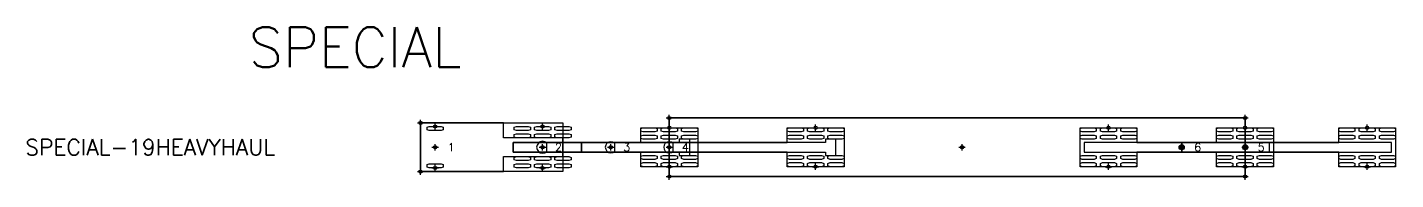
# Model space of a CAD drawing. Header units: metres. Extents: x -125 to 320, y -309 to 8.
# Drawn here: x -125.5 to -40, y -2 to 7.5 of the extents above; entities that cross this region are included whole.
import ezdxf
from ezdxf.enums import TextEntityAlignment as Align

# ---------------------------------------------------------------- set-up
doc = ezdxf.new("R2010")
doc.units = ezdxf.units.M
doc.header["$PDMODE"] = 34
doc.header["$PDSIZE"] = 0.2
doc.styles.get("Standard").update_dxf_attribs({"font": 'simplex.shx'})

# ---------------------------------------------------------------- blocks, each defined once
blk = doc.blocks.new('WheelRightM2')
at = {"color": 7, "linetype": 'Continuous', "ltscale": 1.524, "flags": 128}
blk.add_lwpolyline([(-0.508, 0.047752), (-0.508, 0.206248), (-0.36576, 0.254), (0.36576, 0.254), (0.508, 0.206248), (0.508, 0.047752), (0.36576, 0), (-0.36576, 0)], close=True, dxfattribs=at)
blk = doc.blocks.new('WheelLeftM2')
at = {"color": 7, "linetype": 'Continuous', "ltscale": 1.524, "flags": 128}
blk.add_lwpolyline([(-0.508, -0.206248), (-0.508, -0.047752), (-0.36576, 0), (0.36576, 0), (0.508, -0.047752), (0.508, -0.206248), (0.36576, -0.254), (-0.36576, -0.254)], close=True, dxfattribs=at)
blk = doc.blocks.new('Special-19HeavyHaul-Truck')
at = {"color": 7, "linetype": 'Continuous', "ltscale": 1.524}
blk.add_line((7.882, -0.262), (7.882, 0.262), dxfattribs=at)
blk.add_lwpolyline([(0, -1.524), (5.182, -1.524), (5.182, -0.584), (8.89, -0.584), (8.89, 0.584), (5.182, 0.584), (5.182, 1.524), (0, 1.524), (0, -1.524), (0, -1.524)], close=True, dxfattribs=at)
at = {"color": 7, "linetype": 'Continuous', "ltscale": 1.524, "flags": 128}
for points in [[(5.842, 1.089), (5.842, 1.248), (5.984, 1.295), (6.716, 1.295), (6.858, 1.248), (6.858, 1.089), (6.716, 1.041), (5.984, 1.041)], [(7.112, 1.089), (7.112, 1.248), (7.254, 1.295), (7.986, 1.295), (8.128, 1.248), (8.128, 1.089), (7.986, 1.041), (7.254, 1.041)], [(8.382, 1.089), (8.382, 1.248), (8.524, 1.295), (9.256, 1.295), (9.398, 1.248), (9.398, 1.089), (9.256, 1.041), (8.524, 1.041)], [(5.842, 0.632), (5.842, 0.79), (5.984, 0.838), (6.716, 0.838), (6.858, 0.79), (6.858, 0.632), (6.716, 0.584), (5.984, 0.584)], [(7.112, 0.632), (7.112, 0.79), (7.254, 0.838), (7.986, 0.838), (8.128, 0.79), (8.128, 0.632), (7.986, 0.584), (7.254, 0.584)], [(8.382, 0.632), (8.382, 0.79), (8.524, 0.838), (9.256, 0.838), (9.398, 0.79), (9.398, 0.632), (9.256, 0.584), (8.524, 0.584)], [(5.842, -0.79), (5.842, -0.632), (5.984, -0.584), (6.716, -0.584), (6.858, -0.632), (6.858, -0.79), (6.716, -0.838), (5.984, -0.838)], [(7.112, -0.79), (7.112, -0.632), (7.254, -0.584), (7.986, -0.584), (8.128, -0.632), (8.128, -0.79), (7.986, -0.838), (7.254, -0.838)], [(8.382, -0.79), (8.382, -0.632), (8.524, -0.584), (9.256, -0.584), (9.398, -0.632), (9.398, -0.79), (9.256, -0.838), (8.524, -0.838)], [(5.842, -1.248), (5.842, -1.089), (5.984, -1.041), (6.716, -1.041), (6.858, -1.089), (6.858, -1.248), (6.716, -1.295), (5.984, -1.295)], [(7.112, -1.248), (7.112, -1.089), (7.254, -1.041), (7.986, -1.041), (8.128, -1.089), (8.128, -1.248), (7.986, -1.295), (7.254, -1.295)], [(8.382, -1.248), (8.382, -1.089), (8.524, -1.041), (9.256, -1.041), (9.398, -1.089), (9.398, -1.248), (9.256, -1.295), (8.524, -1.295)]]:
    blk.add_lwpolyline(points, close=True, dxfattribs=at)
at = {"color": 7, "linetype": 'Continuous', "ltscale": 1.524}
blk.add_arc((7.62, 0), 0.37, 45, 315, dxfattribs=at)
for p in [(0, 1.524), (0.914, 1.295), (7.62, 1.295), (0, -1.524), (0.914, -1.295), (7.62, -1.295)]:
    blk.add_point(p)
at = {"color": 3}
blk.add_point((0.914, 0), dxfattribs=at)
at = {"color": 1}
blk.add_point((7.62, 0), dxfattribs=at)
at = {"layer": 'Defpoints', "flags": 128}
blk.add_lwpolyline([(0, 1.524), (8.89, 1.524), (8.89, -1.524), (0, -1.524)], close=True, dxfattribs=at)
for name, p in [('WheelRightM2', (0.914, 1.041)), ('WheelLeftM2', (0.914, -1.041))]:
    blk.add_blockref(name, p)
blk.add_text('1', height=0.5).set_placement((1.914, 0), align=Align.MIDDLE)
at = {"flags": 9}
for tag, p in [('D0', (-0.7, 0.567)), ('DG', (-0.7, 0.233)), ('D', (-0.7, -0.1)), ('DH', (-0.7, -0.433)), ('L', (-0.7, -0.767))]:
    blk.add_attdef(tag, p, '', height=0.2, dxfattribs=at)
blk = doc.blocks.new('Special-19HeavyHaul-Pup1')
at = {"color": 7, "linetype": 'Continuous', "ltscale": 1.524}
blk.add_line((6.342, -0.246), (6.342, 0.246), dxfattribs=at)
at = {"color": 7, "linetype": 'Continuous', "ltscale": 1.524, "flags": 128}
for points in [[(7.976, 1.013), (7.976, 1.171), (8.118, 1.219), (8.849, 1.219), (8.992, 1.171), (8.992, 1.013), (8.849, 0.965), (8.118, 0.965)], [(9.246, 1.013), (9.246, 1.171), (9.388, 1.219), (10.119, 1.219), (10.262, 1.171), (10.262, 1.013), (10.119, 0.965), (9.388, 0.965)], [(10.516, 1.013), (10.516, 1.171), (10.658, 1.219), (11.389, 1.219), (11.532, 1.171), (11.532, 1.013), (11.389, 0.965), (10.658, 0.965)], [(7.976, 0.556), (7.976, 0.714), (8.118, 0.762), (8.849, 0.762), (8.992, 0.714), (8.992, 0.556), (8.849, 0.508), (8.118, 0.508)], [(9.246, 0.556), (9.246, 0.714), (9.388, 0.762), (10.119, 0.762), (10.262, 0.714), (10.262, 0.556), (10.119, 0.508), (9.388, 0.508)], [(10.516, 0.556), (10.516, 0.714), (10.658, 0.762), (11.389, 0.762), (11.532, 0.714), (11.532, 0.556), (11.389, 0.508), (10.658, 0.508)], [(7.976, -0.714), (7.976, -0.556), (8.118, -0.508), (8.849, -0.508), (8.992, -0.556), (8.992, -0.714), (8.849, -0.762), (8.118, -0.762)], [(9.246, -0.714), (9.246, -0.556), (9.388, -0.508), (10.119, -0.508), (10.262, -0.556), (10.262, -0.714), (10.119, -0.762), (9.388, -0.762)], [(10.516, -0.714), (10.516, -0.556), (10.658, -0.508), (11.389, -0.508), (11.532, -0.556), (11.532, -0.714), (11.389, -0.762), (10.658, -0.762)], [(7.976, -1.171), (7.976, -1.013), (8.118, -0.965), (8.849, -0.965), (8.992, -1.013), (8.992, -1.171), (8.849, -1.219), (8.118, -1.219)], [(9.246, -1.171), (9.246, -1.013), (9.388, -0.965), (10.119, -0.965), (10.262, -1.013), (10.262, -1.171), (10.119, -1.219), (9.388, -1.219)], [(10.516, -1.171), (10.516, -1.013), (10.658, -0.965), (11.389, -0.965), (11.532, -1.013), (11.532, -1.171), (11.389, -1.219), (10.658, -1.219)]]:
    blk.add_lwpolyline(points, close=True, dxfattribs=at)
at = {"color": 7, "linetype": 'Continuous', "ltscale": 1.524}
blk.add_lwpolyline([(0, -0.305), (10.363, -0.305), (10.363, -0.508), (11.024, -0.508), (11.024, 0.508), (10.363, 0.508), (10.363, 0.305), (0, 0.305), (0, -0.305), (0, -0.305)], close=True, dxfattribs=at)
blk.add_circle((1.829, 0), 0.0975, dxfattribs=at)
blk.add_arc((6.096, 0), 0.348, 45, 315, dxfattribs=at)
for p in [(9.754, 1.219), (9.754, -1.219)]:
    blk.add_point(p)
at = {"color": 3}
blk.add_point((1.829, 0), dxfattribs=at)
at = {"color": 1}
blk.add_point((6.096, 0), dxfattribs=at)
at = {"layer": 'Defpoints', "flags": 128}
blk.add_lwpolyline([(7.976, 1.219), (11.532, 1.219), (11.532, -1.219), (7.976, -1.219), (7.976, -0.305), (0, -0.305), (0, 0.305), (7.976, 0.305)], close=True, dxfattribs=at)
blk.add_text('2', height=0.5).set_placement((2.829, 0), align=Align.MIDDLE)
at = {"flags": 9}
for tag, p in [('D0', (-0.7, 0.567)), ('DG', (-0.7, 0.233)), ('D', (-0.7, -0.1)), ('DH', (-0.7, -0.433)), ('L', (-0.7, -0.767))]:
    blk.add_attdef(tag, p, '', height=0.2, dxfattribs=at)
blk = doc.blocks.new('Special-19HeavyHaul-Pup2')
at = {"color": 7, "linetype": 'Continuous', "ltscale": 1.524}
blk.add_line((5.733, -0.246), (5.733, 0.246), dxfattribs=at)
at = {"color": 7, "linetype": 'Continuous', "ltscale": 1.524, "flags": 128}
for points in [[(12.852, 1.013), (12.852, 1.171), (12.995, 1.219), (13.726, 1.219), (13.868, 1.171), (13.868, 1.013), (13.726, 0.965), (12.995, 0.965)], [(14.122, 1.013), (14.122, 1.171), (14.265, 1.219), (14.996, 1.219), (15.138, 1.171), (15.138, 1.013), (14.996, 0.965), (14.265, 0.965)], [(15.392, 1.013), (15.392, 1.171), (15.535, 1.219), (16.266, 1.219), (16.408, 1.171), (16.408, 1.013), (16.266, 0.965), (15.535, 0.965)], [(12.852, 0.556), (12.852, 0.714), (12.995, 0.762), (13.726, 0.762), (13.868, 0.714), (13.868, 0.556), (13.726, 0.508), (12.995, 0.508)], [(14.122, 0.556), (14.122, 0.714), (14.265, 0.762), (14.996, 0.762), (15.138, 0.714), (15.138, 0.556), (14.996, 0.508), (14.265, 0.508)], [(15.392, 0.556), (15.392, 0.714), (15.535, 0.762), (16.266, 0.762), (16.408, 0.714), (16.408, 0.556), (16.266, 0.508), (15.535, 0.508)], [(12.852, -0.714), (12.852, -0.556), (12.995, -0.508), (13.726, -0.508), (13.868, -0.556), (13.868, -0.714), (13.726, -0.762), (12.995, -0.762)], [(14.122, -0.714), (14.122, -0.556), (14.265, -0.508), (14.996, -0.508), (15.138, -0.556), (15.138, -0.714), (14.996, -0.762), (14.265, -0.762)], [(15.392, -0.714), (15.392, -0.556), (15.535, -0.508), (16.266, -0.508), (16.408, -0.556), (16.408, -0.714), (16.266, -0.762), (15.535, -0.762)], [(12.852, -1.171), (12.852, -1.013), (12.995, -0.965), (13.726, -0.965), (13.868, -1.013), (13.868, -1.171), (13.726, -1.219), (12.995, -1.219)], [(14.122, -1.171), (14.122, -1.013), (14.265, -0.965), (14.996, -0.965), (15.138, -1.013), (15.138, -1.171), (14.996, -1.219), (14.265, -1.219)], [(15.392, -1.171), (15.392, -1.013), (15.535, -0.965), (16.266, -0.965), (16.408, -1.013), (16.408, -1.171), (16.266, -1.219), (15.535, -1.219)]]:
    blk.add_lwpolyline(points, close=True, dxfattribs=at)
at = {"color": 7, "linetype": 'Continuous', "ltscale": 1.524}
blk.add_lwpolyline([(0, -0.305), (15.24, -0.305), (15.24, -0.508), (15.9, -0.508), (15.9, 0.508), (15.24, 0.508), (15.24, 0.305), (0, 0.305), (0, -0.305), (0, -0.305)], close=True, dxfattribs=at)
blk.add_circle((1.829, 0), 0.0975, dxfattribs=at)
blk.add_arc((5.486, 0), 0.348, 45, 315, dxfattribs=at)
for p in [(14.63, 1.219), (14.63, -1.219)]:
    blk.add_point(p)
at = {"color": 3}
blk.add_point((1.829, 0), dxfattribs=at)
at = {"color": 1}
blk.add_point((5.486, 0), dxfattribs=at)
at = {"layer": 'Defpoints', "flags": 128}
blk.add_lwpolyline([(12.852, 1.219), (16.408, 1.219), (16.408, -1.219), (12.852, -1.219), (12.852, -0.305), (0, -0.305), (0, 0.305), (12.852, 0.305)], close=True, dxfattribs=at)
blk.add_text('3', height=0.5).set_placement((2.829, 0), align=Align.MIDDLE)
at = {"flags": 9}
for tag, p in [('D0', (-0.7, 0.567)), ('DG', (-0.7, 0.233)), ('D', (-0.7, -0.1)), ('DH', (-0.7, -0.433)), ('L', (-0.7, -0.767))]:
    blk.add_attdef(tag, p, '', height=0.2, dxfattribs=at)
blk = doc.blocks.new('Special-19HeavyHaul-Trailer')
at = {"color": 7, "linetype": 'Continuous', "ltscale": 1.524}
blk.add_lwpolyline([(0, -1.829), (35.966, -1.829), (35.966, 1.829), (0, 1.829), (0, -1.829), (0, -1.829)], close=True, dxfattribs=at)
for p in [(0, 1.829), (35.966, 1.829), (18.288, 0), (0, -1.829), (35.966, -1.829)]:
    blk.add_point(p)
at = {"color": 3}
blk.add_point((0, 0), dxfattribs=at)
at = {"color": 1}
blk.add_point((35.966, 0), dxfattribs=at)
at = {"layer": 'Defpoints', "flags": 128}
blk.add_lwpolyline([(0, 1.829), (35.966, 1.829), (35.966, -1.829), (0, -1.829)], close=True, dxfattribs=at)
blk.add_text('4', height=0.5).set_placement((1, 0), align=Align.MIDDLE)
at = {"flags": 9}
for tag, p in [('D0', (-0.7, 0.567)), ('DG', (-0.7, 0.233)), ('D', (-0.7, -0.1)), ('DH', (-0.7, -0.433)), ('L', (-0.7, -0.767))]:
    blk.add_attdef(tag, p, '', height=0.2, dxfattribs=at)
blk = doc.blocks.new('Special-19HeavyHaul-Pup3')
at = {"color": 7, "linetype": 'Continuous', "ltscale": 1.524, "flags": 128}
for points in [[(9.8044, 1.012952), (9.8044, 1.171448), (9.94664, 1.2192), (10.67816, 1.2192), (10.8204, 1.171448), (10.8204, 1.012952), (10.67816, 0.9652), (9.94664, 0.9652)], [(11.0744, 1.012952), (11.0744, 1.171448), (11.21664, 1.2192), (11.94816, 1.2192), (12.0904, 1.171448), (12.0904, 1.012952), (11.94816, 0.9652), (11.21664, 0.9652)], [(12.3444, 1.012952), (12.3444, 1.171448), (12.48664, 1.2192), (13.21816, 1.2192), (13.3604, 1.171448), (13.3604, 1.012952), (13.21816, 0.9652), (12.48664, 0.9652)], [(9.8044, 0.555752), (9.8044, 0.714248), (9.94664, 0.762), (10.67816, 0.762), (10.8204, 0.714248), (10.8204, 0.555752), (10.67816, 0.508), (9.94664, 0.508)], [(11.0744, 0.555752), (11.0744, 0.714248), (11.21664, 0.762), (11.94816, 0.762), (12.0904, 0.714248), (12.0904, 0.555752), (11.94816, 0.508), (11.21664, 0.508)], [(12.3444, 0.555752), (12.3444, 0.714248), (12.48664, 0.762), (13.21816, 0.762), (13.3604, 0.714248), (13.3604, 0.555752), (13.21816, 0.508), (12.48664, 0.508)], [(9.8044, -0.714248), (9.8044, -0.555752), (9.94664, -0.508), (10.67816, -0.508), (10.8204, -0.555752), (10.8204, -0.714248), (10.67816, -0.762), (9.94664, -0.762)], [(11.0744, -0.714248), (11.0744, -0.555752), (11.21664, -0.508), (11.94816, -0.508), (12.0904, -0.555752), (12.0904, -0.714248), (11.94816, -0.762), (11.21664, -0.762)], [(12.3444, -0.714248), (12.3444, -0.555752), (12.48664, -0.508), (13.21816, -0.508), (13.3604, -0.555752), (13.3604, -0.714248), (13.21816, -0.762), (12.48664, -0.762)], [(9.8044, -1.171448), (9.8044, -1.012952), (9.94664, -0.9652), (10.67816, -0.9652), (10.8204, -1.012952), (10.8204, -1.171448), (10.67816, -1.2192), (9.94664, -1.2192)], [(11.0744, -1.171448), (11.0744, -1.012952), (11.21664, -0.9652), (11.94816, -0.9652), (12.0904, -1.012952), (12.0904, -1.171448), (11.94816, -1.2192), (11.21664, -1.2192)], [(12.3444, -1.171448), (12.3444, -1.012952), (12.48664, -0.9652), (13.21816, -0.9652), (13.3604, -1.012952), (13.3604, -1.171448), (13.21816, -1.2192), (12.48664, -1.2192)]]:
    blk.add_lwpolyline(points, close=True, dxfattribs=at)
at = {"color": 7, "linetype": 'Continuous', "ltscale": 1.524}
blk.add_lwpolyline([(0, -0.3048), (13.1064, -0.3048), (13.1064, 0.3048), (0, 0.3048), (0, -0.3048), (0, -0.3048)], close=True, dxfattribs=at)
blk.add_circle((3.9624, 0), 0.16256, dxfattribs=at)
for p in [(11.5824, 1.2192), (11.5824, -1.2192)]:
    blk.add_point(p)
at = {"color": 1}
blk.add_point((0, 0), dxfattribs=at)
at = {"color": 3}
blk.add_point((3.9624, 0), dxfattribs=at)
at = {"layer": 'Defpoints', "flags": 128}
blk.add_lwpolyline([(9.8044, 1.2192), (13.3604, 1.2192), (13.3604, -1.2192), (9.8044, -1.2192), (9.8044, -0.3048), (0, -0.3048), (0, 0.3048), (9.8044, 0.3048)], close=True, dxfattribs=at)
blk.add_text('5', height=0.5).set_placement((4.9624, 0), align=Align.MIDDLE)
at = {"flags": 9}
for tag, p in [('D0', (-0.7, 0.566667)), ('DG', (-0.7, 0.233333)), ('D', (-0.7, -0.1)), ('DH', (-0.7, -0.433333)), ('L', (-0.7, -0.766667))]:
    blk.add_attdef(tag, p, '', height=0.2, dxfattribs=at)
blk = doc.blocks.new('WheelLeftM6')
at = {"color": 7, "linetype": 'Continuous', "ltscale": 1.524, "flags": 128}
for points in [[(-0.508, -0.206248), (-0.508, -0.047752), (-0.36576, 0), (0.36576, 0), (0.508, -0.047752), (0.508, -0.206248), (0.36576, -0.254), (-0.36576, -0.254)], [(-0.508, -0.663448), (-0.508, -0.504952), (-0.36576, -0.4572), (0.36576, -0.4572), (0.508, -0.504952), (0.508, -0.663448), (0.36576, -0.7112), (-0.36576, -0.7112)]]:
    blk.add_lwpolyline(points, close=True, dxfattribs=at)
blk = doc.blocks.new('WheelRightM6')
at = {"color": 7, "linetype": 'Continuous', "ltscale": 1.524, "flags": 128}
for points in [[(-0.508, 0.504952), (-0.508, 0.663448), (-0.36576, 0.7112), (0.36576, 0.7112), (0.508, 0.663448), (0.508, 0.504952), (0.36576, 0.4572), (-0.36576, 0.4572)], [(-0.508, 0.047752), (-0.508, 0.206248), (-0.36576, 0.254), (0.36576, 0.254), (0.508, 0.206248), (0.508, 0.047752), (0.36576, 0), (-0.36576, 0)]]:
    blk.add_lwpolyline(points, close=True, dxfattribs=at)
blk = doc.blocks.new('Special-19HeavyHaul-Pup4')
at = {"color": 7, "linetype": 'Continuous', "ltscale": 1.524, "flags": 128}
for points in [[(8.2804, 1.012952), (8.2804, 1.171448), (8.42264, 1.2192), (9.15416, 1.2192), (9.2964, 1.171448), (9.2964, 1.012952), (9.15416, 0.9652), (8.42264, 0.9652)], [(9.5504, 1.012952), (9.5504, 1.171448), (9.69264, 1.2192), (10.42416, 1.2192), (10.5664, 1.171448), (10.5664, 1.012952), (10.42416, 0.9652), (9.69264, 0.9652)], [(10.8204, 1.012952), (10.8204, 1.171448), (10.96264, 1.2192), (11.69416, 1.2192), (11.8364, 1.171448), (11.8364, 1.012952), (11.69416, 0.9652), (10.96264, 0.9652)], [(8.2804, 0.555752), (8.2804, 0.714248), (8.42264, 0.762), (9.15416, 0.762), (9.2964, 0.714248), (9.2964, 0.555752), (9.15416, 0.508), (8.42264, 0.508)], [(9.5504, 0.555752), (9.5504, 0.714248), (9.69264, 0.762), (10.42416, 0.762), (10.5664, 0.714248), (10.5664, 0.555752), (10.42416, 0.508), (9.69264, 0.508)], [(10.8204, 0.555752), (10.8204, 0.714248), (10.96264, 0.762), (11.69416, 0.762), (11.8364, 0.714248), (11.8364, 0.555752), (11.69416, 0.508), (10.96264, 0.508)], [(8.2804, -0.714248), (8.2804, -0.555752), (8.42264, -0.508), (9.15416, -0.508), (9.2964, -0.555752), (9.2964, -0.714248), (9.15416, -0.762), (8.42264, -0.762)], [(9.5504, -0.714248), (9.5504, -0.555752), (9.69264, -0.508), (10.42416, -0.508), (10.5664, -0.555752), (10.5664, -0.714248), (10.42416, -0.762), (9.69264, -0.762)], [(10.8204, -0.714248), (10.8204, -0.555752), (10.96264, -0.508), (11.69416, -0.508), (11.8364, -0.555752), (11.8364, -0.714248), (11.69416, -0.762), (10.96264, -0.762)], [(8.2804, -1.171448), (8.2804, -1.012952), (8.42264, -0.9652), (9.15416, -0.9652), (9.2964, -1.012952), (9.2964, -1.171448), (9.15416, -1.2192), (8.42264, -1.2192)], [(9.5504, -1.171448), (9.5504, -1.012952), (9.69264, -0.9652), (10.42416, -0.9652), (10.5664, -1.012952), (10.5664, -1.171448), (10.42416, -1.2192), (9.69264, -1.2192)], [(10.8204, -1.171448), (10.8204, -1.012952), (10.96264, -0.9652), (11.69416, -0.9652), (11.8364, -1.012952), (11.8364, -1.171448), (11.69416, -1.2192), (10.96264, -1.2192)]]:
    blk.add_lwpolyline(points, close=True, dxfattribs=at)
at = {"color": 7, "linetype": 'Continuous', "ltscale": 1.524}
blk.add_lwpolyline([(0, -0.3048), (11.5824, -0.3048), (11.5824, 0.3048), (0, 0.3048), (0, -0.3048), (0, -0.3048)], close=True, dxfattribs=at)
blk.add_circle((6.096, 0), 0.16256, dxfattribs=at)
for p in [(1.524, 1.2192), (10.0584, 1.2192), (1.524, -1.2192), (10.0584, -1.2192)]:
    blk.add_point(p)
at = {"color": 3}
blk.add_point((6.096, 0), dxfattribs=at)
at = {"layer": 'Defpoints', "flags": 128}
blk.add_lwpolyline([(8.2804, 1.2192), (11.8364, 1.2192), (11.8364, -1.2192), (8.2804, -1.2192), (8.2804, -0.3048), (3.302, -0.3048), (3.302, -1.2192), (-0.254, -1.2192), (-0.254, 1.2192), (3.302, 1.2192), (3.302, 0.3048), (8.2804, 0.3048)], close=True, dxfattribs=at)
for name, p in [('WheelRightM6', (0.254, 0.508)), ('WheelRightM6', (1.524, 0.508)), ('WheelRightM6', (2.794, 0.508)), ('WheelLeftM6', (0.254, -0.508)), ('WheelLeftM6', (1.524, -0.508)), ('WheelLeftM6', (2.794, -0.508))]:
    blk.add_blockref(name, p)
blk.add_text('6', height=0.5).set_placement((7.096, 0), align=Align.MIDDLE)
at = {"flags": 9}
for tag, p in [('D0', (-0.7, 0.566667)), ('DG', (-0.7, 0.233333)), ('D', (-0.7, -0.1)), ('DH', (-0.7, -0.433333)), ('L', (-0.7, -0.766667))]:
    blk.add_attdef(tag, p, '', height=0.2, dxfattribs=at)

msp = doc.modelspace()

# ---------------------------------------------------------------- block references
for name, p in [('Special-19HeavyHaul-Truck', (-100.91, 0)), ('Special-19HeavyHaul-Trailer', (-85.37, 0)), ('Special-19HeavyHaul-Pup1', (-95.12, 0)), ('Special-19HeavyHaul-Pup2', (-90.86, 0)), ('Special-19HeavyHaul-Pup4', (-59.46, 0)), ('Special-19HeavyHaul-Pup3', (-53.36, 0))]:
    msp.add_blockref(name, p)

# ---------------------------------------------------------------- texts
msp.add_text('SPECIAL', height=2.5).set_placement((-105, 5), align=Align.CENTER)
msp.add_text('SPECIAL-19HEAVYHAUL', height=1).set_placement((-110, 0), align=Align.MIDDLE_RIGHT)

doc.saveas('drawing.dxf')
